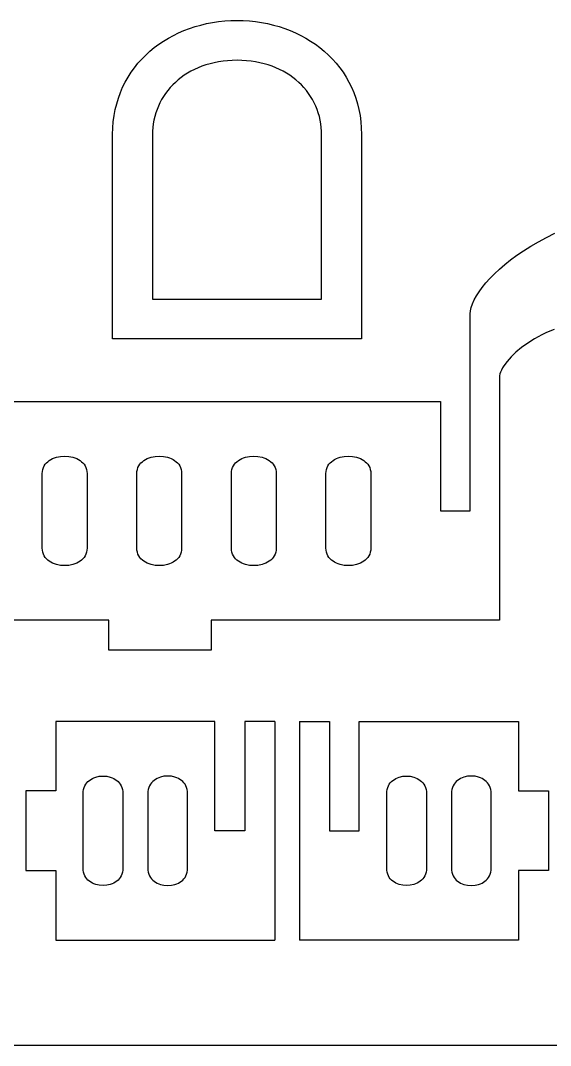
# Model space of a CAD drawing. Extents: x -7719 to 7719, y -4868 to 4868.
# Drawn here: x 3492 to 4132, y -4868 to -3630 of the extents above; entities that cross this region are included whole.
import ezdxf

# ---------------------------------------------------------------- set-up
doc = ezdxf.new("R2010")
doc.units = 0
doc.header["$MEASUREMENT"] = 0
doc.layers.get('0').update_dxf_attribs({"linetype": 'CONTINUOUS'})

msp = doc.modelspace()

# ---------------------------------------------------------------- linework, layer by layer
for p, q in [((3695.8, -3639.8), (3702.6, -3637.5)), ((3702.6, -3637.5), (3709.5, -3635.6)), ((3709.5, -3635.6), (3716.6, -3633.9)), ((3716.6, -3633.9), (3723.7, -3632.6)), ((3723.7, -3632.6), (3731, -3631.5)), ((3731, -3631.5), (3738.4, -3630.7)), ((3738.4, -3630.7), (3745.8, -3630.3)), ((3745.8, -3630.3), (3753.3, -3630.1)), ((3753.3, -3630.1), (3760.9, -3630.3)), ((3760.9, -3630.3), (3768.3, -3630.7)), ((3768.3, -3630.7), (3775.7, -3631.5)), ((3775.7, -3631.5), (3783, -3632.6)), ((3783, -3632.6), (3790.1, -3633.9)), ((3790.1, -3633.9), (3797.2, -3635.6)), ((3797.2, -3635.6), (3804.1, -3637.5)), ((3804.1, -3637.5), (3810.9, -3639.8)), ((3664.5, -3655), (3670.4, -3651.4)), ((3670.4, -3651.4), (3676.5, -3648.1)), ((3676.5, -3648.1), (3682.8, -3645)), ((3682.8, -3645), (3689.2, -3642.3)), ((3689.2, -3642.3), (3695.8, -3639.8)), ((3810.9, -3639.8), (3817.5, -3642.3)), ((3817.5, -3642.3), (3823.9, -3645)), ((3823.9, -3645), (3830.2, -3648.1)), ((3830.2, -3648.1), (3836.3, -3651.4)), ((3836.3, -3651.4), (3842.2, -3655)), ((3648, -3667.3), (3653.3, -3662.9)), ((3653.3, -3662.9), (3658.7, -3658.8)), ((3658.7, -3658.8), (3664.5, -3655)), ((3842.2, -3655), (3848, -3658.8)), ((3848, -3658.8), (3853.4, -3662.9)), ((3853.4, -3662.9), (3858.7, -3667.3)), ((3638.2, -3676.7), (3643, -3671.9)), ((3643, -3671.9), (3648, -3667.3)), ((3858.7, -3667.3), (3863.7, -3671.9)), ((3863.7, -3671.9), (3868.5, -3676.7)), ((3625.4, -3692.7), (3629.4, -3687.1)), ((3629.4, -3687.1), (3633.6, -3681.8)), ((3633.6, -3681.8), (3638.2, -3676.7)), ((3706.4, -3687.2), (3702, -3689.2)), ((3711, -3685.3), (3706.4, -3687.2)), ((3715.8, -3683.7), (3711, -3685.3)), ((3720.7, -3682.3), (3715.8, -3683.7)), ((3725.8, -3681.1), (3720.7, -3682.3)), ((3731, -3680), (3725.8, -3681.1)), ((3736.4, -3679.2), (3731, -3680)), ((3741.9, -3678.7), (3736.4, -3679.2)), ((3747.6, -3678.3), (3741.9, -3678.7)), ((3753.3, -3678.2), (3747.6, -3678.3)), ((3759.1, -3678.3), (3753.3, -3678.2)), ((3764.8, -3678.7), (3759.1, -3678.3)), ((3770.3, -3679.2), (3764.8, -3678.7)), ((3775.7, -3680), (3770.3, -3679.2)), ((3780.9, -3681.1), (3775.7, -3680)), ((3786, -3682.3), (3780.9, -3681.1)), ((3790.9, -3683.7), (3786, -3682.3)), ((3795.6, -3685.3), (3790.9, -3683.7)), ((3800.3, -3687.2), (3795.6, -3685.3)), ((3804.7, -3689.2), (3800.3, -3687.2)), ((3868.5, -3676.7), (3873.1, -3681.8)), ((3873.1, -3681.8), (3877.3, -3687.1)), ((3877.3, -3687.1), (3881.3, -3692.7)), ((3618.3, -3704.4), (3621.7, -3698.4)), ((3621.7, -3698.4), (3625.4, -3692.7)), ((3685.9, -3698.9), (3682.3, -3701.8)), ((3689.6, -3696.2), (3685.9, -3698.9)), ((3693.6, -3693.7), (3689.6, -3696.2)), ((3697.7, -3691.4), (3693.6, -3693.7)), ((3702, -3689.2), (3697.7, -3691.4)), ((3809, -3691.4), (3804.7, -3689.2)), ((3813.1, -3693.7), (3809, -3691.4)), ((3817.1, -3696.2), (3813.1, -3693.7)), ((3820.8, -3698.9), (3817.1, -3696.2)), ((3824.4, -3701.8), (3820.8, -3698.9)), ((3881.3, -3692.7), (3885, -3698.4)), ((3885, -3698.4), (3888.4, -3704.4)), ((3612.5, -3717.1), (3615.2, -3710.7)), ((3615.2, -3710.7), (3618.3, -3704.4)), ((3672.6, -3711.2), (3669.7, -3714.6)), ((3675.6, -3707.9), (3672.6, -3711.2)), ((3678.9, -3704.8), (3675.6, -3707.9)), ((3682.3, -3701.8), (3678.9, -3704.8)), ((3827.8, -3704.8), (3824.4, -3701.8)), ((3831.1, -3707.9), (3827.8, -3704.8)), ((3834.1, -3711.2), (3831.1, -3707.9)), ((3837, -3714.6), (3834.1, -3711.2)), ((3888.4, -3704.4), (3891.4, -3710.7)), ((3891.4, -3710.7), (3894.2, -3717.1)), ((3608, -3730.6), (3610.1, -3723.7)), ((3610.1, -3723.7), (3612.5, -3717.1)), ((3662.3, -3725.6), (3660.2, -3729.5)), ((3664.6, -3721.8), (3662.3, -3725.6)), ((3667.1, -3718.2), (3664.6, -3721.8)), ((3669.7, -3714.6), (3667.1, -3718.2)), ((3839.6, -3718.2), (3837, -3714.6)), ((3842.1, -3721.8), (3839.6, -3718.2)), ((3844.4, -3725.6), (3842.1, -3721.8)), ((3846.5, -3729.5), (3844.4, -3725.6)), ((3894.2, -3717.1), (3896.6, -3723.7)), ((3896.6, -3723.7), (3898.7, -3730.6)), ((3604.9, -3744.8), (3606.3, -3737.6)), ((3606.3, -3737.6), (3608, -3730.6)), ((3656.7, -3737.5), (3655.3, -3741.7)), ((3658.4, -3733.5), (3656.7, -3737.5)), ((3660.2, -3729.5), (3658.4, -3733.5)), ((3848.3, -3733.5), (3846.5, -3729.5)), ((3850, -3737.5), (3848.3, -3733.5)), ((3851.4, -3741.7), (3850, -3737.5)), ((3898.7, -3730.6), (3900.4, -3737.6)), ((3900.4, -3737.6), (3901.8, -3744.8)), ((3603.9, -3752.3), (3604.9, -3744.8)), ((3653, -3750.3), (3652.2, -3754.7)), ((3654, -3746), (3653, -3750.3)), ((3655.3, -3741.7), (3654, -3746)), ((3852.7, -3746), (3851.4, -3741.7)), ((3853.7, -3750.3), (3852.7, -3746)), ((3854.5, -3754.7), (3853.7, -3750.3)), ((3901.8, -3744.8), (3902.8, -3752.3)), ((3603.1, -3767.7), (3603.3, -3759.9)), ((3603.3, -3759.9), (3603.9, -3752.3)), ((3651.6, -3759.2), (3651.3, -3763.7)), ((3652.2, -3754.7), (3651.6, -3759.2)), ((3855.1, -3759.2), (3854.5, -3754.7)), ((3855.4, -3763.7), (3855.1, -3759.2)), ((3902.8, -3752.3), (3903.4, -3759.9)), ((3903.4, -3759.9), (3903.6, -3767.7)), ((3603.1, -4014.7), (3603.1, -3767.7)), ((3651.3, -3763.7), (3651.2, -3768.3)), ((3651.2, -3768.3), (3651.2, -3966.7)), ((3855.5, -3768.3), (3855.4, -3763.7)), ((3855.5, -3966.7), (3855.5, -3768.3)), ((3903.6, -3767.7), (3903.6, -4014.7)), ((4108.1, -3902.6), (4117.2, -3897.3)), ((4117.2, -3897.3), (4126.9, -3892.1)), ((4126.9, -3892.1), (4137, -3887)), ((4091.3, -3913.6), (4099.4, -3908.1)), ((4099.4, -3908.1), (4108.1, -3902.6)), ((4076.7, -3924.9), (4083.7, -3919.2)), ((4083.7, -3919.2), (4091.3, -3913.6)), ((4058.7, -3941.7), (4064.1, -3936.1)), ((4064.1, -3936.1), (4070.1, -3930.5)), ((4070.1, -3930.5), (4076.7, -3924.9)), ((4049.4, -3952.5), (4053.8, -3947.1)), ((4053.8, -3947.1), (4058.7, -3941.7)), ((4042.4, -3962.8), (4045.6, -3957.7)), ((4045.6, -3957.7), (4049.4, -3952.5)), ((3651.2, -3966.7), (3855.5, -3966.7)), ((4036.2, -3976.6), (4037.7, -3972.2)), ((4037.7, -3972.2), (4039.8, -3967.6)), ((4039.8, -3967.6), (4042.4, -3962.8)), ((4035, -3984.5), (4035.3, -3980.7)), ((4035, -4222.3), (4035, -3984.5)), ((4035.3, -3980.7), (4036.2, -3976.6)), ((4121.5, -4009.7), (4112.6, -4014.5)), ((4126.2, -4007.4), (4121.5, -4009.7)), ((4131.1, -4005.3), (4126.2, -4007.4)), ((4136.1, -4003.3), (4131.1, -4005.3)), ((3903.6, -4014.7), (3603.1, -4014.7)), ((4104.3, -4019.7), (4096.8, -4025.1)), ((4112.6, -4014.5), (4104.3, -4019.7)), ((4090.1, -4030.6), (4084.3, -4036.2)), ((4096.8, -4025.1), (4090.1, -4030.6)), ((4075.4, -4047.2), (4073.9, -4049.7)), ((4079.3, -4041.8), (4075.4, -4047.2)), ((4084.3, -4036.2), (4079.3, -4041.8)), ((4070.4, -4059.1), (4070.2, -4061.2)), ((4070.8, -4057), (4070.4, -4059.1)), ((4071.5, -4054.7), (4070.8, -4057)), ((4072.6, -4052.2), (4071.5, -4054.7)), ((4073.9, -4049.7), (4072.6, -4052.2)), ((4070.2, -4061.2), (4070.2, -4354.5)), ((3205.6, -4090.1), (3998.9, -4090.1)), ((3998.9, -4090.1), (3998.9, -4222.3)), ((3528.6, -4160.2), (3530.7, -4159.2)), ((3530.7, -4159.2), (3532.9, -4158.3)), ((3532.9, -4158.3), (3535.3, -4157.5)), ((3535.3, -4157.5), (3540.2, -4156.5)), ((3540.2, -4156.5), (3545.2, -4156.2)), ((3545.2, -4156.2), (3550.2, -4156.5)), ((3550.2, -4156.5), (3555.1, -4157.5)), ((3555.1, -4157.5), (3557.5, -4158.3)), ((3557.5, -4158.3), (3559.7, -4159.2)), ((3559.7, -4159.2), (3561.8, -4160.2)), ((3642.8, -4160.2), (3644.9, -4159.2)), ((3644.9, -4159.2), (3647.1, -4158.3)), ((3647.1, -4158.3), (3649.5, -4157.5)), ((3649.5, -4157.5), (3654.3, -4156.5)), ((3654.3, -4156.5), (3659.4, -4156.2)), ((3659.4, -4156.2), (3664.4, -4156.5)), ((3664.4, -4156.5), (3669.3, -4157.5)), ((3669.3, -4157.5), (3671.7, -4158.3)), ((3671.7, -4158.3), (3673.9, -4159.2)), ((3673.9, -4159.2), (3676, -4160.2)), ((3757, -4160.2), (3759.1, -4159.2)), ((3759.1, -4159.2), (3761.3, -4158.3)), ((3761.3, -4158.3), (3763.6, -4157.5)), ((3763.6, -4157.5), (3768.5, -4156.5)), ((3768.5, -4156.5), (3773.6, -4156.2)), ((3773.6, -4156.2), (3778.6, -4156.5)), ((3778.6, -4156.5), (3783.5, -4157.5)), ((3783.5, -4157.5), (3785.8, -4158.3)), ((3785.8, -4158.3), (3788.1, -4159.2)), ((3788.1, -4159.2), (3790.2, -4160.2)), ((3871.1, -4160.2), (3873.3, -4159.2)), ((3873.3, -4159.2), (3875.5, -4158.3)), ((3875.5, -4158.3), (3877.8, -4157.5)), ((3877.8, -4157.5), (3882.7, -4156.5)), ((3882.7, -4156.5), (3887.8, -4156.2)), ((3887.8, -4156.2), (3892.8, -4156.5)), ((3892.8, -4156.5), (3897.7, -4157.5)), ((3897.7, -4157.5), (3900, -4158.3)), ((3900, -4158.3), (3902.3, -4159.2)), ((3902.3, -4159.2), (3904.4, -4160.2)), ((3518.8, -4172.3), (3519.5, -4170.1)), ((3519.5, -4170.1), (3520.5, -4168)), ((3520.5, -4168), (3521.7, -4166.1)), ((3521.7, -4166.1), (3523.2, -4164.4)), ((3523.2, -4164.4), (3524.8, -4162.9)), ((3524.8, -4162.9), (3526.6, -4161.5)), ((3526.6, -4161.5), (3528.6, -4160.2)), ((3561.8, -4160.2), (3563.8, -4161.5)), ((3563.8, -4161.5), (3565.6, -4162.9)), ((3565.6, -4162.9), (3567.3, -4164.4)), ((3567.3, -4164.4), (3568.7, -4166.1)), ((3568.7, -4166.1), (3569.9, -4168)), ((3569.9, -4168), (3570.9, -4170.1)), ((3570.9, -4170.1), (3571.6, -4172.3)), ((3633, -4172.3), (3633.7, -4170.1)), ((3633.7, -4170.1), (3634.7, -4168)), ((3634.7, -4168), (3635.9, -4166.1)), ((3635.9, -4166.1), (3637.3, -4164.4)), ((3637.3, -4164.4), (3639, -4162.9)), ((3639, -4162.9), (3640.8, -4161.5)), ((3640.8, -4161.5), (3642.8, -4160.2)), ((3676, -4160.2), (3678, -4161.5)), ((3678, -4161.5), (3679.8, -4162.9)), ((3679.8, -4162.9), (3681.4, -4164.4)), ((3681.4, -4164.4), (3682.9, -4166.1)), ((3682.9, -4166.1), (3684.1, -4168)), ((3684.1, -4168), (3685.1, -4170.1)), ((3685.1, -4170.1), (3685.8, -4172.3)), ((3747.1, -4172.3), (3747.9, -4170.1)), ((3747.9, -4170.1), (3748.9, -4168)), ((3748.9, -4168), (3750.1, -4166.1)), ((3750.1, -4166.1), (3751.5, -4164.4)), ((3751.5, -4164.4), (3753.2, -4162.9)), ((3753.2, -4162.9), (3755, -4161.5)), ((3755, -4161.5), (3757, -4160.2)), ((3790.2, -4160.2), (3792.2, -4161.5)), ((3792.2, -4161.5), (3794, -4162.9)), ((3794, -4162.9), (3795.6, -4164.4)), ((3795.6, -4164.4), (3797.1, -4166.1)), ((3797.1, -4166.1), (3798.3, -4168)), ((3798.3, -4168), (3799.3, -4170.1)), ((3799.3, -4170.1), (3800, -4172.3)), ((3861.3, -4172.3), (3862.1, -4170.1)), ((3862.1, -4170.1), (3863, -4168)), ((3863, -4168), (3864.3, -4166.1)), ((3864.3, -4166.1), (3865.7, -4164.4)), ((3865.7, -4164.4), (3867.4, -4162.9)), ((3867.4, -4162.9), (3869.2, -4161.5)), ((3869.2, -4161.5), (3871.1, -4160.2)), ((3904.4, -4160.2), (3906.4, -4161.5)), ((3906.4, -4161.5), (3908.2, -4162.9)), ((3908.2, -4162.9), (3909.8, -4164.4)), ((3909.8, -4164.4), (3911.3, -4166.1)), ((3911.3, -4166.1), (3912.5, -4168)), ((3912.5, -4168), (3913.5, -4170.1)), ((3913.5, -4170.1), (3914.2, -4172.3)), ((3518.2, -4177.2), (3518.3, -4174.7)), ((3518.2, -4267.4), (3518.2, -4177.2)), ((3518.3, -4174.7), (3518.8, -4172.3)), ((3571.6, -4172.3), (3572.1, -4174.7)), ((3572.1, -4174.7), (3572.2, -4177.2)), ((3572.2, -4177.2), (3572.2, -4267.4)), ((3632.3, -4177.2), (3632.5, -4174.7)), ((3632.3, -4267.4), (3632.3, -4177.2)), ((3632.5, -4174.7), (3633, -4172.3)), ((3685.8, -4172.3), (3686.3, -4174.7)), ((3686.3, -4174.7), (3686.4, -4177.2)), ((3686.4, -4177.2), (3686.4, -4267.4)), ((3746.5, -4177.2), (3746.7, -4174.7)), ((3746.5, -4267.4), (3746.5, -4177.2)), ((3746.7, -4174.7), (3747.1, -4172.3)), ((3800, -4172.3), (3800.5, -4174.7)), ((3800.5, -4174.7), (3800.6, -4177.2)), ((3800.6, -4177.2), (3800.6, -4267.4)), ((3860.7, -4177.2), (3860.9, -4174.7)), ((3860.7, -4267.4), (3860.7, -4177.2)), ((3860.9, -4174.7), (3861.3, -4172.3)), ((3914.2, -4172.3), (3914.7, -4174.7)), ((3914.7, -4174.7), (3914.8, -4177.2)), ((3914.8, -4177.2), (3914.8, -4267.4)), ((3998.9, -4222.3), (4035, -4222.3)), ((3518.3, -4269.9), (3518.2, -4267.4)), ((3518.8, -4272.3), (3518.3, -4269.9)), ((3572.1, -4269.9), (3571.6, -4272.3)), ((3572.2, -4267.4), (3572.1, -4269.9)), ((3632.5, -4269.9), (3632.3, -4267.4)), ((3633, -4272.3), (3632.5, -4269.9)), ((3686.3, -4269.9), (3685.8, -4272.3)), ((3686.4, -4267.4), (3686.3, -4269.9)), ((3746.7, -4269.9), (3746.5, -4267.4)), ((3747.1, -4272.3), (3746.7, -4269.9)), ((3800.5, -4269.9), (3800, -4272.3)), ((3800.6, -4267.4), (3800.5, -4269.9)), ((3860.9, -4269.9), (3860.7, -4267.4)), ((3861.3, -4272.3), (3860.9, -4269.9)), ((3914.7, -4269.9), (3914.2, -4272.3)), ((3914.8, -4267.4), (3914.7, -4269.9)), ((3519.5, -4274.5), (3518.8, -4272.3)), ((3520.5, -4276.6), (3519.5, -4274.5)), ((3521.7, -4278.5), (3520.5, -4276.6)), ((3523.2, -4280.2), (3521.7, -4278.5)), ((3524.8, -4281.8), (3523.2, -4280.2)), ((3526.6, -4283.2), (3524.8, -4281.8)), ((3565.6, -4281.8), (3563.8, -4283.2)), ((3567.3, -4280.2), (3565.6, -4281.8)), ((3568.7, -4278.5), (3567.3, -4280.2)), ((3569.9, -4276.6), (3568.7, -4278.5)), ((3570.9, -4274.5), (3569.9, -4276.6)), ((3571.6, -4272.3), (3570.9, -4274.5)), ((3633.7, -4274.5), (3633, -4272.3)), ((3634.7, -4276.6), (3633.7, -4274.5)), ((3635.9, -4278.5), (3634.7, -4276.6)), ((3637.3, -4280.2), (3635.9, -4278.5)), ((3639, -4281.8), (3637.3, -4280.2)), ((3640.8, -4283.2), (3639, -4281.8)), ((3679.8, -4281.8), (3678, -4283.2)), ((3681.4, -4280.2), (3679.8, -4281.8)), ((3682.9, -4278.5), (3681.4, -4280.2)), ((3684.1, -4276.6), (3682.9, -4278.5)), ((3685.1, -4274.5), (3684.1, -4276.6)), ((3685.8, -4272.3), (3685.1, -4274.5)), ((3747.9, -4274.5), (3747.1, -4272.3)), ((3748.9, -4276.6), (3747.9, -4274.5)), ((3750.1, -4278.5), (3748.9, -4276.6)), ((3751.5, -4280.2), (3750.1, -4278.5)), ((3753.2, -4281.8), (3751.5, -4280.2)), ((3755, -4283.2), (3753.2, -4281.8)), ((3794, -4281.8), (3792.2, -4283.2)), ((3795.6, -4280.2), (3794, -4281.8)), ((3797.1, -4278.5), (3795.6, -4280.2)), ((3798.3, -4276.6), (3797.1, -4278.5)), ((3799.3, -4274.5), (3798.3, -4276.6)), ((3800, -4272.3), (3799.3, -4274.5)), ((3862.1, -4274.5), (3861.3, -4272.3)), ((3863, -4276.6), (3862.1, -4274.5)), ((3864.3, -4278.5), (3863, -4276.6)), ((3865.7, -4280.2), (3864.3, -4278.5)), ((3867.4, -4281.8), (3865.7, -4280.2)), ((3869.2, -4283.2), (3867.4, -4281.8)), ((3908.2, -4281.8), (3906.4, -4283.2)), ((3909.8, -4280.2), (3908.2, -4281.8)), ((3911.3, -4278.5), (3909.8, -4280.2)), ((3912.5, -4276.6), (3911.3, -4278.5)), ((3913.5, -4274.5), (3912.5, -4276.6)), ((3914.2, -4272.3), (3913.5, -4274.5)), ((3528.6, -4284.4), (3526.6, -4283.2)), ((3530.7, -4285.5), (3528.6, -4284.4)), ((3532.9, -4286.4), (3530.7, -4285.5)), ((3535.3, -4287.1), (3532.9, -4286.4)), ((3540.2, -4288.1), (3535.3, -4287.1)), ((3545.2, -4288.4), (3540.2, -4288.1)), ((3550.2, -4288.1), (3545.2, -4288.4)), ((3555.1, -4287.1), (3550.2, -4288.1)), ((3557.5, -4286.4), (3555.1, -4287.1)), ((3559.7, -4285.5), (3557.5, -4286.4)), ((3561.8, -4284.4), (3559.7, -4285.5)), ((3563.8, -4283.2), (3561.8, -4284.4)), ((3642.8, -4284.4), (3640.8, -4283.2)), ((3644.9, -4285.5), (3642.8, -4284.4)), ((3647.1, -4286.4), (3644.9, -4285.5)), ((3649.5, -4287.1), (3647.1, -4286.4)), ((3654.3, -4288.1), (3649.5, -4287.1)), ((3659.4, -4288.4), (3654.3, -4288.1)), ((3664.4, -4288.1), (3659.4, -4288.4)), ((3669.3, -4287.1), (3664.4, -4288.1)), ((3671.7, -4286.4), (3669.3, -4287.1)), ((3673.9, -4285.5), (3671.7, -4286.4)), ((3676, -4284.4), (3673.9, -4285.5)), ((3678, -4283.2), (3676, -4284.4)), ((3757, -4284.4), (3755, -4283.2)), ((3759.1, -4285.5), (3757, -4284.4)), ((3761.3, -4286.4), (3759.1, -4285.5)), ((3763.6, -4287.1), (3761.3, -4286.4)), ((3768.5, -4288.1), (3763.6, -4287.1)), ((3773.6, -4288.4), (3768.5, -4288.1)), ((3778.6, -4288.1), (3773.6, -4288.4)), ((3783.5, -4287.1), (3778.6, -4288.1)), ((3785.8, -4286.4), (3783.5, -4287.1)), ((3788.1, -4285.5), (3785.8, -4286.4)), ((3790.2, -4284.4), (3788.1, -4285.5)), ((3792.2, -4283.2), (3790.2, -4284.4)), ((3871.1, -4284.4), (3869.2, -4283.2)), ((3873.3, -4285.5), (3871.1, -4284.4)), ((3875.5, -4286.4), (3873.3, -4285.5)), ((3877.8, -4287.1), (3875.5, -4286.4)), ((3882.7, -4288.1), (3877.8, -4287.1)), ((3887.8, -4288.4), (3882.7, -4288.1)), ((3892.8, -4288.1), (3887.8, -4288.4)), ((3897.7, -4287.1), (3892.8, -4288.1)), ((3900, -4286.4), (3897.7, -4287.1)), ((3902.3, -4285.5), (3900, -4286.4)), ((3904.4, -4284.4), (3902.3, -4285.5)), ((3906.4, -4283.2), (3904.4, -4284.4)), ((3598.7, -4354.5), (3133.5, -4354.5)), ((3598.7, -4390.6), (3598.7, -4354.5)), ((3721.9, -4354.5), (3721.9, -4390.6)), ((4070.2, -4354.5), (3721.9, -4354.5)), ((3721.9, -4390.6), (3598.7, -4390.6)), ((3726.7, -4476.5), (3534.4, -4476.5)), ((3534.4, -4476.5), (3534.4, -4560.6)), ((3726.7, -4608.7), (3726.7, -4476.5)), ((3798.8, -4476.5), (3762.8, -4476.5)), ((3762.8, -4476.5), (3762.8, -4608.7)), ((3798.8, -4476.5), (3798.8, -4740.9)), ((3828.8, -4476.5), (3828.8, -4740.9)), ((3828.8, -4476.5), (3864.9, -4476.5)), ((3864.9, -4476.5), (3864.9, -4608.7)), ((3900.9, -4476.5), (4093.3, -4476.5)), ((3900.9, -4608.7), (3900.9, -4476.5)), ((4093.3, -4476.5), (4093.3, -4560.6)), ((3582.7, -4543.9), (3587, -4542.9)), ((3587, -4542.9), (3591.5, -4542.6)), ((3591.5, -4542.6), (3596, -4542.9)), ((3596, -4542.9), (3600.3, -4543.9)), ((3665.1, -4542.9), (3660.8, -4543.9)), ((3669.6, -4542.6), (3665.1, -4542.9)), ((3674.1, -4542.9), (3669.6, -4542.6)), ((3678.4, -4543.9), (3674.1, -4542.9)), ((3949.2, -4543.9), (3953.6, -4542.9)), ((3953.6, -4542.9), (3958, -4542.6)), ((3958, -4542.6), (3962.5, -4542.9)), ((3962.5, -4542.9), (3966.9, -4543.9)), ((4031.7, -4542.9), (4027.3, -4543.9)), ((4036.2, -4542.6), (4031.7, -4542.9)), ((4040.7, -4542.9), (4036.2, -4542.6)), ((4045, -4543.9), (4040.7, -4542.9)), ((3568.6, -4556.5), (3569.5, -4554.4)), ((3569.5, -4554.4), (3570.6, -4552.5)), ((3570.6, -4552.5), (3571.9, -4550.8)), ((3571.9, -4550.8), (3573.3, -4549.3)), ((3573.3, -4549.3), (3575, -4547.9)), ((3575, -4547.9), (3576.7, -4546.6)), ((3576.7, -4546.6), (3578.6, -4545.6)), ((3578.6, -4545.6), (3580.6, -4544.7)), ((3580.6, -4544.7), (3582.7, -4543.9)), ((3600.3, -4543.9), (3602.4, -4544.7)), ((3602.4, -4544.7), (3604.4, -4545.6)), ((3604.4, -4545.6), (3606.3, -4546.6)), ((3606.3, -4546.6), (3608, -4547.9)), ((3608, -4547.9), (3609.6, -4549.3)), ((3609.6, -4549.3), (3611.1, -4550.8)), ((3611.1, -4550.8), (3612.4, -4552.5)), ((3612.4, -4552.5), (3613.5, -4554.4)), ((3613.5, -4554.4), (3614.3, -4556.5)), ((3647.6, -4554.4), (3646.8, -4556.5)), ((3648.7, -4552.5), (3647.6, -4554.4)), ((3650, -4550.8), (3648.7, -4552.5)), ((3651.5, -4549.3), (3650, -4550.8)), ((3653.1, -4547.9), (3651.5, -4549.3)), ((3654.8, -4546.6), (3653.1, -4547.9)), ((3656.7, -4545.6), (3654.8, -4546.6)), ((3658.7, -4544.7), (3656.7, -4545.6)), ((3660.8, -4543.9), (3658.7, -4544.7)), ((3680.5, -4544.7), (3678.4, -4543.9)), ((3682.5, -4545.6), (3680.5, -4544.7)), ((3684.4, -4546.6), (3682.5, -4545.6)), ((3686.1, -4547.9), (3684.4, -4546.6)), ((3687.8, -4549.3), (3686.1, -4547.9)), ((3689.2, -4550.8), (3687.8, -4549.3)), ((3690.5, -4552.5), (3689.2, -4550.8)), ((3691.6, -4554.4), (3690.5, -4552.5)), ((3692.5, -4556.5), (3691.6, -4554.4)), ((3935.2, -4556.5), (3936.1, -4554.4)), ((3936.1, -4554.4), (3937.2, -4552.5)), ((3937.2, -4552.5), (3938.4, -4550.8)), ((3938.4, -4550.8), (3939.9, -4549.3)), ((3939.9, -4549.3), (3941.5, -4547.9)), ((3941.5, -4547.9), (3943.3, -4546.6)), ((3943.3, -4546.6), (3945.2, -4545.6)), ((3945.2, -4545.6), (3947.1, -4544.7)), ((3947.1, -4544.7), (3949.2, -4543.9)), ((3966.9, -4543.9), (3968.9, -4544.7)), ((3968.9, -4544.7), (3970.9, -4545.6)), ((3970.9, -4545.6), (3972.8, -4546.6)), ((3972.8, -4546.6), (3974.6, -4547.9)), ((3974.6, -4547.9), (3976.2, -4549.3)), ((3976.2, -4549.3), (3977.6, -4550.8)), ((3977.6, -4550.8), (3978.9, -4552.5)), ((3978.9, -4552.5), (3980, -4554.4)), ((3980, -4554.4), (3980.9, -4556.5)), ((4014.2, -4554.4), (4013.3, -4556.5)), ((4015.3, -4552.5), (4014.2, -4554.4)), ((4016.6, -4550.8), (4015.3, -4552.5)), ((4018, -4549.3), (4016.6, -4550.8)), ((4019.6, -4547.9), (4018, -4549.3)), ((4021.4, -4546.6), (4019.6, -4547.9)), ((4023.3, -4545.6), (4021.4, -4546.6)), ((4025.3, -4544.7), (4023.3, -4545.6)), ((4027.3, -4543.9), (4025.3, -4544.7)), ((4047.1, -4544.7), (4045, -4543.9)), ((4049.1, -4545.6), (4047.1, -4544.7)), ((4050.9, -4546.6), (4049.1, -4545.6)), ((4052.7, -4547.9), (4050.9, -4546.6)), ((4054.3, -4549.3), (4052.7, -4547.9)), ((4055.8, -4550.8), (4054.3, -4549.3)), ((4057.1, -4552.5), (4055.8, -4550.8)), ((4058.1, -4554.4), (4057.1, -4552.5)), ((4059, -4556.5), (4058.1, -4554.4)), ((3534.4, -4560.6), (3498.3, -4560.6)), ((3498.3, -4560.6), (3498.3, -4656.8)), ((3567.4, -4563.6), (3567.6, -4561.1)), ((3567.4, -4653.8), (3567.4, -4563.6)), ((3567.6, -4561.1), (3568, -4558.7)), ((3568, -4558.7), (3568.6, -4556.5)), ((3614.3, -4556.5), (3615, -4558.7)), ((3615, -4558.7), (3615.4, -4561.1)), ((3615.4, -4561.1), (3615.5, -4563.6)), ((3615.5, -4563.6), (3615.5, -4653.8)), ((3645.7, -4561.1), (3645.6, -4563.6)), ((3645.6, -4563.6), (3645.6, -4653.8)), ((3646.1, -4558.7), (3645.7, -4561.1)), ((3646.8, -4556.5), (3646.1, -4558.7)), ((3693.1, -4558.7), (3692.5, -4556.5)), ((3693.5, -4561.1), (3693.1, -4558.7)), ((3693.7, -4563.6), (3693.5, -4561.1)), ((3693.7, -4653.8), (3693.7, -4563.6)), ((3934, -4563.6), (3934.1, -4561.1)), ((3934, -4653.8), (3934, -4563.6)), ((3934.1, -4561.1), (3934.5, -4558.7)), ((3934.5, -4558.7), (3935.2, -4556.5)), ((3980.9, -4556.5), (3981.5, -4558.7)), ((3981.5, -4558.7), (3981.9, -4561.1)), ((3981.9, -4561.1), (3982.1, -4563.6)), ((3982.1, -4563.6), (3982.1, -4653.8)), ((4012.3, -4561.1), (4012.1, -4563.6)), ((4012.1, -4563.6), (4012.1, -4653.8)), ((4012.7, -4558.7), (4012.3, -4561.1)), ((4013.3, -4556.5), (4012.7, -4558.7)), ((4059.7, -4558.7), (4059, -4556.5)), ((4060.1, -4561.1), (4059.7, -4558.7)), ((4060.2, -4563.6), (4060.1, -4561.1)), ((4060.2, -4653.8), (4060.2, -4563.6)), ((4093.3, -4560.6), (4129.3, -4560.6)), ((4129.3, -4560.6), (4129.3, -4656.8)), ((3762.8, -4608.7), (3726.7, -4608.7)), ((3864.9, -4608.7), (3900.9, -4608.7)), ((3567.6, -4656.3), (3567.4, -4653.8)), ((3615.5, -4653.8), (3615.4, -4656.3)), ((3645.6, -4653.8), (3645.7, -4656.3)), ((3693.5, -4656.3), (3693.7, -4653.8)), ((3934.1, -4656.3), (3934, -4653.8)), ((3982.1, -4653.8), (3981.9, -4656.3)), ((4012.1, -4653.8), (4012.3, -4656.3)), ((4060.1, -4656.3), (4060.2, -4653.8)), ((3498.3, -4656.8), (3534.4, -4656.8)), ((3534.4, -4656.8), (3534.4, -4740.9)), ((3568, -4658.7), (3567.6, -4656.3)), ((3568.6, -4660.9), (3568, -4658.7)), ((3569.5, -4663), (3568.6, -4660.9)), ((3570.6, -4664.9), (3569.5, -4663)), ((3571.9, -4666.6), (3570.6, -4664.9)), ((3573.3, -4668.2), (3571.9, -4666.6)), ((3611.1, -4666.6), (3609.6, -4668.2)), ((3612.4, -4664.9), (3611.1, -4666.6)), ((3613.5, -4663), (3612.4, -4664.9)), ((3614.3, -4660.9), (3613.5, -4663)), ((3615, -4658.7), (3614.3, -4660.9)), ((3615.4, -4656.3), (3615, -4658.7)), ((3645.7, -4656.3), (3646.1, -4658.7)), ((3646.1, -4658.7), (3646.8, -4660.9)), ((3646.8, -4660.9), (3647.6, -4663)), ((3647.6, -4663), (3648.7, -4664.9)), ((3648.7, -4664.9), (3650, -4666.6)), ((3650, -4666.6), (3651.5, -4668.2)), ((3687.8, -4668.2), (3689.2, -4666.6)), ((3689.2, -4666.6), (3690.5, -4664.9)), ((3690.5, -4664.9), (3691.6, -4663)), ((3691.6, -4663), (3692.5, -4660.9)), ((3692.5, -4660.9), (3693.1, -4658.7)), ((3693.1, -4658.7), (3693.5, -4656.3)), ((3934.5, -4658.7), (3934.1, -4656.3)), ((3935.2, -4660.9), (3934.5, -4658.7)), ((3936.1, -4663), (3935.2, -4660.9)), ((3937.2, -4664.9), (3936.1, -4663)), ((3938.4, -4666.6), (3937.2, -4664.9)), ((3939.9, -4668.2), (3938.4, -4666.6)), ((3977.6, -4666.6), (3976.2, -4668.2)), ((3978.9, -4664.9), (3977.6, -4666.6)), ((3980, -4663), (3978.9, -4664.9)), ((3980.9, -4660.9), (3980, -4663)), ((3981.5, -4658.7), (3980.9, -4660.9)), ((3981.9, -4656.3), (3981.5, -4658.7)), ((4012.3, -4656.3), (4012.7, -4658.7)), ((4012.7, -4658.7), (4013.3, -4660.9)), ((4013.3, -4660.9), (4014.2, -4663)), ((4014.2, -4663), (4015.3, -4664.9)), ((4015.3, -4664.9), (4016.6, -4666.6)), ((4016.6, -4666.6), (4018, -4668.2)), ((4054.3, -4668.2), (4055.8, -4666.6)), ((4055.8, -4666.6), (4057.1, -4664.9)), ((4057.1, -4664.9), (4058.1, -4663)), ((4058.1, -4663), (4059, -4660.9)), ((4059, -4660.9), (4059.7, -4658.7)), ((4059.7, -4658.7), (4060.1, -4656.3)), ((4093.3, -4656.8), (4093.3, -4740.9)), ((4129.3, -4656.8), (4093.3, -4656.8)), ((3575, -4669.6), (3573.3, -4668.2)), ((3576.7, -4670.8), (3575, -4669.6)), ((3578.6, -4671.9), (3576.7, -4670.8)), ((3580.6, -4672.8), (3578.6, -4671.9)), ((3582.7, -4673.5), (3580.6, -4672.8)), ((3587, -4674.5), (3582.7, -4673.5)), ((3591.5, -4674.8), (3587, -4674.5)), ((3596, -4674.5), (3591.5, -4674.8)), ((3600.3, -4673.5), (3596, -4674.5)), ((3602.4, -4672.8), (3600.3, -4673.5)), ((3604.4, -4671.9), (3602.4, -4672.8)), ((3606.3, -4670.8), (3604.4, -4671.9)), ((3608, -4669.6), (3606.3, -4670.8)), ((3609.6, -4668.2), (3608, -4669.6)), ((3651.5, -4668.2), (3653.1, -4669.6)), ((3653.1, -4669.6), (3654.8, -4670.8)), ((3654.8, -4670.8), (3656.7, -4671.9)), ((3656.7, -4671.9), (3658.7, -4672.8)), ((3658.7, -4672.8), (3660.8, -4673.5)), ((3660.8, -4673.5), (3665.1, -4674.5)), ((3665.1, -4674.5), (3669.6, -4674.8)), ((3669.6, -4674.8), (3674.1, -4674.5)), ((3674.1, -4674.5), (3678.4, -4673.5)), ((3678.4, -4673.5), (3680.5, -4672.8)), ((3680.5, -4672.8), (3682.5, -4671.9)), ((3682.5, -4671.9), (3684.4, -4670.8)), ((3684.4, -4670.8), (3686.1, -4669.6)), ((3686.1, -4669.6), (3687.8, -4668.2)), ((3941.5, -4669.6), (3939.9, -4668.2)), ((3943.3, -4670.8), (3941.5, -4669.6)), ((3945.2, -4671.9), (3943.3, -4670.8)), ((3947.1, -4672.8), (3945.2, -4671.9)), ((3949.2, -4673.5), (3947.1, -4672.8)), ((3953.6, -4674.5), (3949.2, -4673.5)), ((3958, -4674.8), (3953.6, -4674.5)), ((3962.5, -4674.5), (3958, -4674.8)), ((3966.9, -4673.5), (3962.5, -4674.5)), ((3968.9, -4672.8), (3966.9, -4673.5)), ((3970.9, -4671.9), (3968.9, -4672.8)), ((3972.8, -4670.8), (3970.9, -4671.9)), ((3974.6, -4669.6), (3972.8, -4670.8)), ((3976.2, -4668.2), (3974.6, -4669.6)), ((4018, -4668.2), (4019.6, -4669.6)), ((4019.6, -4669.6), (4021.4, -4670.8)), ((4021.4, -4670.8), (4023.3, -4671.9)), ((4023.3, -4671.9), (4025.3, -4672.8)), ((4025.3, -4672.8), (4027.3, -4673.5)), ((4027.3, -4673.5), (4031.7, -4674.5)), ((4031.7, -4674.5), (4036.2, -4674.8)), ((4036.2, -4674.8), (4040.7, -4674.5)), ((4040.7, -4674.5), (4045, -4673.5)), ((4045, -4673.5), (4047.1, -4672.8)), ((4047.1, -4672.8), (4049.1, -4671.9)), ((4049.1, -4671.9), (4050.9, -4670.8)), ((4050.9, -4670.8), (4052.7, -4669.6)), ((4052.7, -4669.6), (4054.3, -4668.2)), ((3534.4, -4740.9), (3798.8, -4740.9)), ((4093.3, -4740.9), (3828.8, -4740.9)), ((7719.2, -4868), (2670.9, -4868))]:
    msp.add_line(p, q)

doc.saveas('drawing.dxf')
